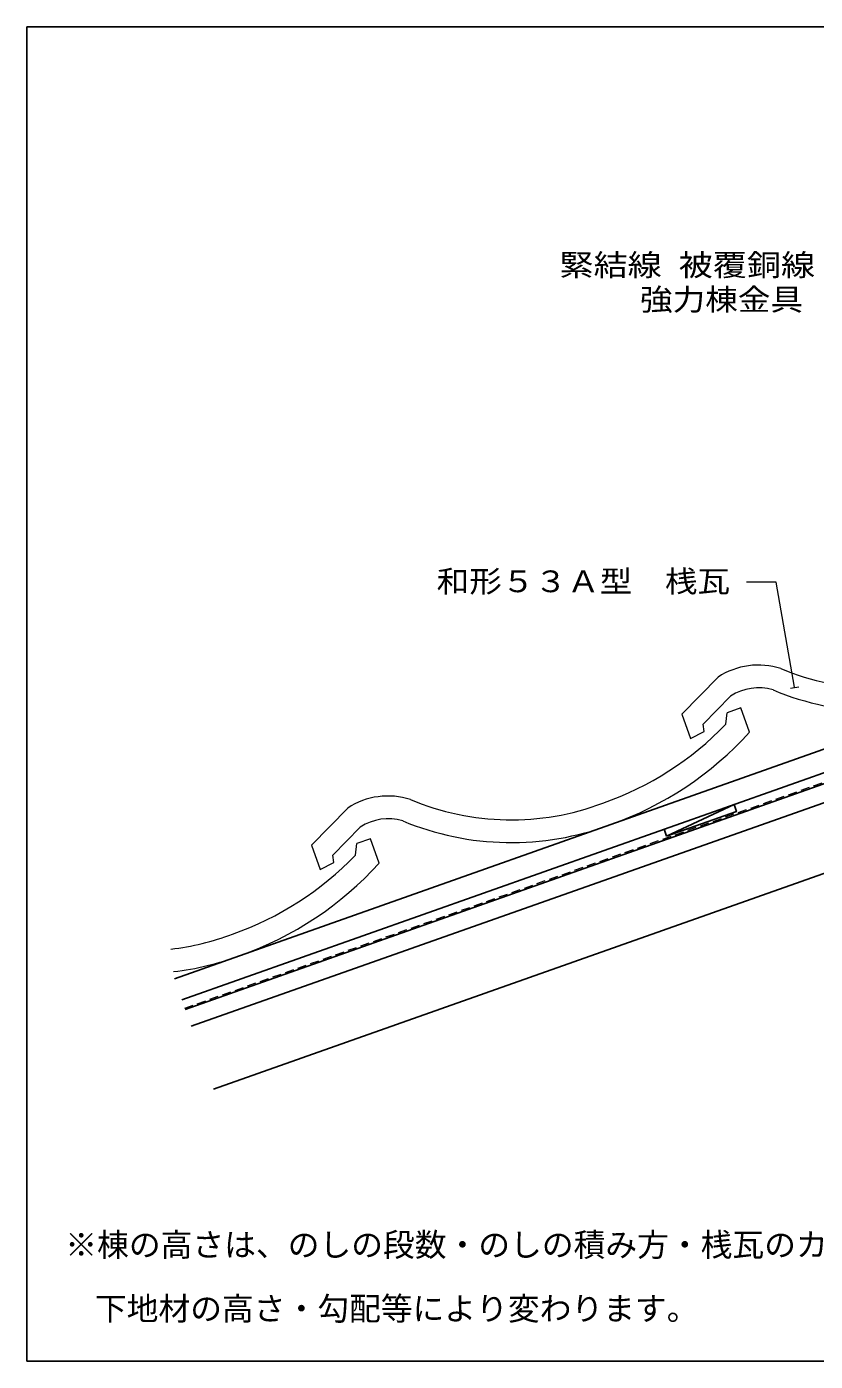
# Model space of a CAD drawing. Units: millimetres, scale not verified. Extents: x -1414 to 1355, y -1363 to 1537.
# Drawn here: x 26 to 558, y -363 to 537 of the extents above; entities that cross this region are included whole.
import ezdxf
from ezdxf.enums import TextEntityAlignment as Align

# ---------------------------------------------------------------- set-up
doc = ezdxf.new("R2010")
doc.units = ezdxf.units.MM
doc.header["$LTSCALE"] = 5
doc.linetypes.add('DASHED1', pattern=[1.8, 1.2, -0.6])
doc.layers.add('0-0', color=7, linetype='Continuous', lineweight=18)
doc.styles.add('ＭＳ ゴシック', font='')
doc.styles.get('ＭＳ ゴシック').set_extended_font_data('MS Gothic')

msp = doc.modelspace()

# ---------------------------------------------------------------- linework, layer by layer
at = {"layer": '0-0', "color": 3, "lineweight": 25}
for p, q in [((25.975, -363.32), (25.975, 537.181)), ((25.975, 537.181), (1355.225, 537.181)), ((25.975, -363.32), (1355.225, -363.32))]:
    msp.add_line(p, q, dxfattribs=at)
at = {"layer": '0-0'}
for p, q in [((531.506, 162.46), (511.505, 162.46)), ((544.003, 91.582), (531.506, 162.46)), ((492.387, 98.337), (467.987, 73.23)), ((541.32, 90.843), (546.821, 91.813)), ((500.772, 85.501), (482.299, 66.492)), ((467.987, 73.23), (473.773, 56.864)), ((497.609, 66.467), (498.585, 74.315)), ((507.815, 77.578), (498.585, 74.315)), ((513.632, 61.126), (507.815, 77.578)), ((242.542, 10.004), (218.143, -15.104)), ((250.928, -2.833), (232.455, -21.842)), ((218.143, -15.104), (223.929, -31.47)), ((247.764, -21.867), (248.741, -14.018)), ((257.971, -10.755), (248.741, -14.018)), ((263.788, -27.208), (257.971, -10.755))]:
    msp.add_line(p, q, dxfattribs=at)
at = {"layer": '0-0', "lineweight": 25}
for p, q in [((125.567, -105.217), (690.775, 94.614)), ((130.567, -119.359), (690.775, 78.704)), ((132.9, -125.959), (690.775, 71.279)), ((136.9, -137.273), (690.775, 58.551)), ((151.9, -179.699), (690.775, 10.822)), ((457.633, -9.027), (503.107, 12.353)), ((457.633, -9.027), (455.966, -4.313))]:
    msp.add_line(p, q, dxfattribs=at)
at = {"layer": '0-0', "color": 6, "linetype": 'DASHED1'}
msp.add_line((132.567, -125.016), (690.775, 72.34), dxfattribs=at)
at = {"layer": '0-0'}
for points in [[(473.773, 56.864), (483.007, 61.555), (482.299, 66.492)], [(223.929, -31.47), (233.162, -26.779), (232.455, -21.842)]]:
    msp.add_lwpolyline(points, dxfattribs=at)
at = {"layer": '0-0', "lineweight": 25}
msp.add_lwpolyline([(457.633, -9.027), (504.773, 7.639), (503.107, 12.353)], dxfattribs=at)
at = {"layer": '0-0'}
for centre, radius, start, end in [((519.602, 56.673), 49.766, 72.33072, 123.15335), ((602.739, 265.601), 175.253, 247.1581, 290.62549), ((519.602, 56.673), 34.433, 73.35523, 123.15335), ((602.739, 265.601), 190.586, 247.3895, 290.53262), ((342.626, 216.818), 215.929, 289.47877, 315.86911), ((342.627, 216.815), 231.262, 289.47826, 317.68414), ((269.758, -31.66), 49.766, 72.33072, 123.15335), ((352.894, 177.268), 175.253, 247.1581, 290.62549), ((269.758, -31.66), 34.433, 73.35523, 123.15335), ((352.894, 177.268), 190.586, 247.3895, 290.53262), ((92.781, 128.485), 215.929, 289.47877, 315.86911), ((92.782, 128.482), 231.262, 289.47826, 317.68414), ((103.05, 88.934), 175.253, 276.61533, 290.62549), ((103.05, 88.934), 190.586, 276.61533, 290.53262)]:
    msp.add_arc(centre, radius, start, end, dxfattribs=at)

# ---------------------------------------------------------------- texts
at = {"layer": '0-0', "style": 'ＭＳ ゴシック'}
for s, width, p in [('緊結線 被覆銅線', 1.15, (385.362, 364.655)), ('強力棟金具', 1.1, (439.704, 341.371)), ('和形５３Ａ型\u3000桟瓦', 1.1, (302.507, 151.209))]:
    msp.add_text(s, height=14.66, dxfattribs=dict(at, width=width)).set_placement(p, align=Align.BOTTOM_LEFT)
for s, p in [('※棟の高さは、のしの段数・のしの積み方・桟瓦のカット寸法・', (52.03, -297.232)), ('下地材の高さ・勾配等により変わります。', (71.991, -340.307))]:
    msp.add_text(s, height=15.71, dxfattribs=at).set_placement(p, align=Align.BOTTOM_LEFT)

doc.saveas('drawing.dxf')
